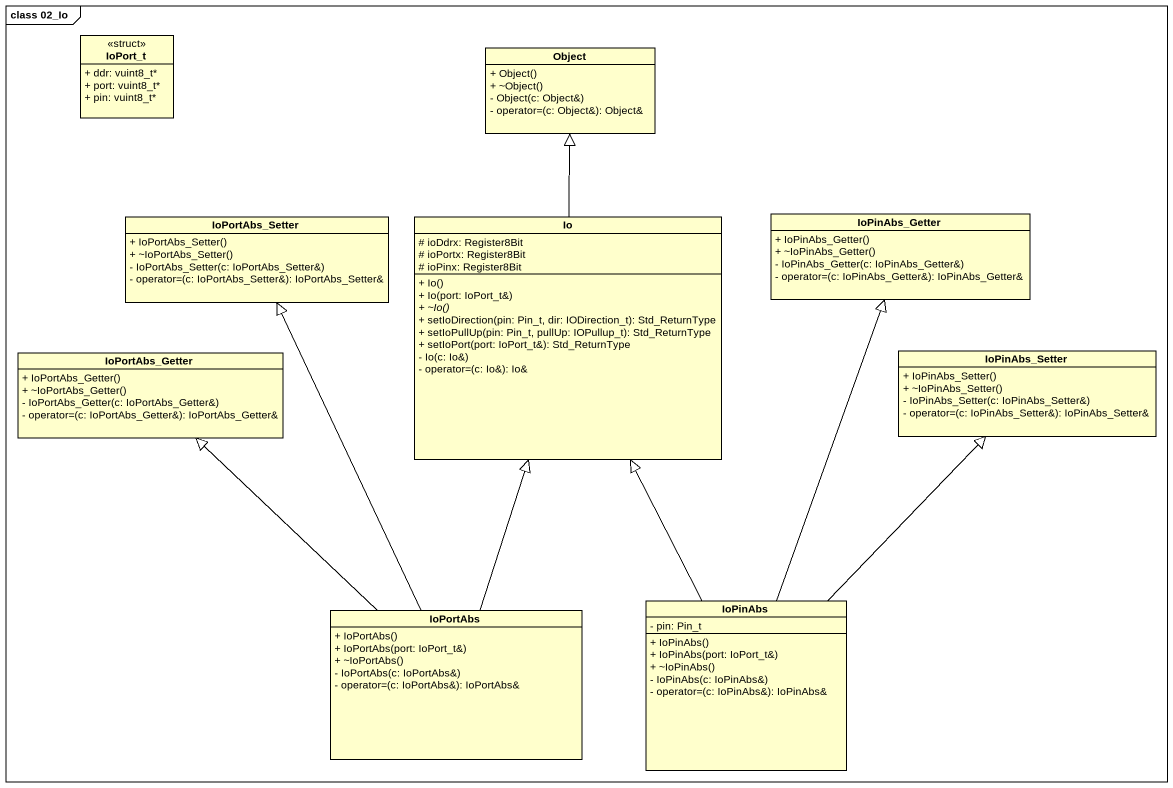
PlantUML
@startuml
mainframe class 02_Io
hide circle
hide empty members
skinparam classAttributeIconSize 0
class IoPort_t <<struct>> {
  + ddr: vuint8_t*
  + port: vuint8_t*
  + pin: vuint8_t*
}
class "Object" as Object_ {
  + Object()
  + ~Object()
  - Object(c: Object&)
  - operator=(c: Object&): Object&
}
class IoPortAbs_Setter {
  + IoPortAbs_Setter()
  + ~IoPortAbs_Setter()
  - IoPortAbs_Setter(c: IoPortAbs_Setter&)
  - operator=(c: IoPortAbs_Setter&): IoPortAbs_Setter&
}
class Io {
  # ioDdrx: Register8Bit
  # ioPortx: Register8Bit
  # ioPinx: Register8Bit
  + Io()
  + Io(port: IoPort_t&)
  {abstract} + ~Io()
  + setIoDirection(pin: Pin_t, dir: IODirection_t): Std_ReturnType
  + setIoPullUp(pin: Pin_t, pullUp: IOPullup_t): Std_ReturnType
  + setIoPort(port: IoPort_t&): Std_ReturnType
  - Io(c: Io&)
  - operator=(c: Io&): Io&
}
class IoPinAbs_Getter {
  + IoPinAbs_Getter()
  + ~IoPinAbs_Getter()
  - IoPinAbs_Getter(c: IoPinAbs_Getter&)
  - operator=(c: IoPinAbs_Getter&): IoPinAbs_Getter&
}
class IoPortAbs_Getter {
  + IoPortAbs_Getter()
  + ~IoPortAbs_Getter()
  - IoPortAbs_Getter(c: IoPortAbs_Getter&)
  - operator=(c: IoPortAbs_Getter&): IoPortAbs_Getter&
}
class IoPinAbs_Setter {
  + IoPinAbs_Setter()
  + ~IoPinAbs_Setter()
  - IoPinAbs_Setter(c: IoPinAbs_Setter&)
  - operator=(c: IoPinAbs_Setter&): IoPinAbs_Setter&
}
class IoPortAbs {
  + IoPortAbs()
  + IoPortAbs(port: IoPort_t&)
  + ~IoPortAbs()
  - IoPortAbs(c: IoPortAbs&)
  - operator=(c: IoPortAbs&): IoPortAbs&
}
class IoPinAbs {
  - pin: Pin_t
  + IoPinAbs()
  + IoPinAbs(port: IoPort_t&)
  + ~IoPinAbs()
  - IoPinAbs(c: IoPinAbs&)
  - operator=(c: IoPinAbs&): IoPinAbs&
}
Io -up-|> Object_
IoPortAbs -up-|> IoPortAbs_Setter
IoPortAbs -up-|> Io
IoPortAbs -up-|> IoPortAbs_Getter
IoPinAbs -up-|> Io
IoPinAbs -up-|> IoPinAbs_Getter
IoPinAbs -up-|> IoPinAbs_Setter
@enduml
